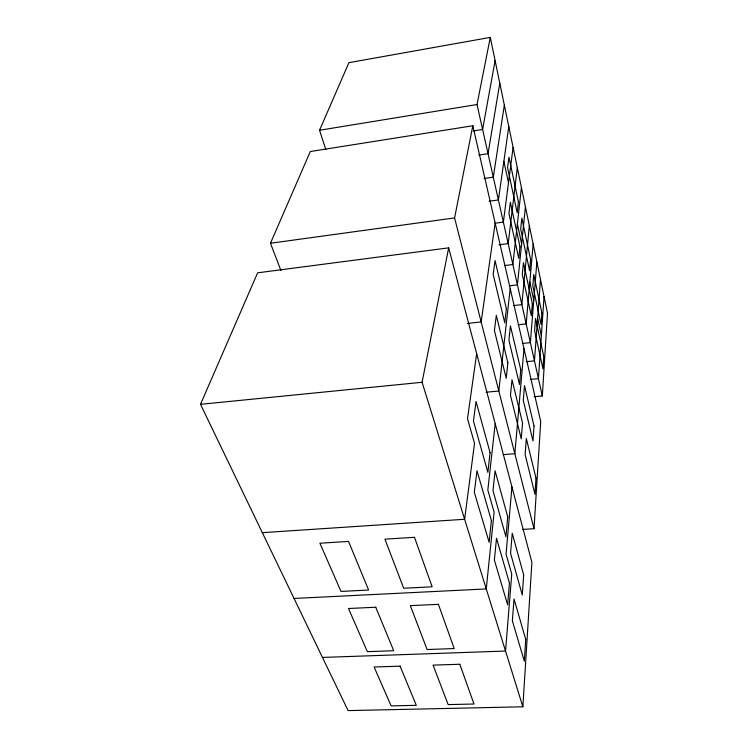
<?xml version="1.0" encoding="UTF-8"?>
<svg xmlns="http://www.w3.org/2000/svg" width="748" height="748" viewBox="0 0 748 748"><rect width="100%" height="100%" fill="white"/><g stroke="black" fill="none" stroke-linecap="round" stroke-linejoin="round"><path stroke-width="1.12" d="M522.861 706.795L531.903 562.346L448.669 247.859L257.621 272.824L200.501 404.331L348.091 710.6L522.861 706.795L422.087 382.284L448.669 247.859M522.431 529.434L534.007 528.705L540.72 421.489L472.82 125.758L310.308 151.535L270.467 243.25L280.911 270.496M534.203 396.73L542.319 395.973L547.499 313.234L490.295 37.4L348.914 62.654L319.546 130.255L325.857 149.619M544.039 296.535L538.438 378.647L530.295 379.442M540.495 279.434L534.455 360.873L526.358 361.695M536.858 261.931L530.369 342.621L522.244 343.482M511.941 486.92L506.069 554.165L511.744 574.09L505.545 651.05L322.463 657.436M524.002 348.68L514.839 453.69L503.245 454.625M533.146 243.998L526.171 323.884L518.084 324.782M529.332 225.625L521.861 304.632L513.745 305.567M525.423 206.794L517.429 284.857L509.341 285.829M495.204 423.667L487.827 490.071L494.119 512.193L486.256 588.928L294.048 598.456M510.201 288.56L498.823 391.017L486.078 392.233M521.421 187.496L512.866 264.521L504.75 265.54M517.317 167.692L508.182 243.614L498.944 244.811M513.1 147.384L503.367 222.1L495.307 223.185M476.672 353.673L467.491 418.646L474.522 443.349L464.63 519.271L262.342 532.67M495.148 222.998L481.17 321.911L467.313 323.463M508.78 126.543L498.402 199.959L489.211 201.249M504.339 105.141L493.297 177.164L484.059 178.51M499.786 83.168L488.033 153.677L478.814 155.07M495.101 60.597L482.61 129.469L473.4 130.919M534.007 528.705L454.588 217.92L472.82 125.758M542.319 395.973L477.018 104.524L490.295 37.4M319.546 130.255L477.018 104.524M270.467 243.25L454.588 217.92M200.501 404.331L422.087 382.284M503.872 161.259L508.49 182.746M517.373 224.007L521.636 243.82M529.827 281.94L533.773 300.285M537.625 318.162L541.374 335.609M525.713 639.372L524.32 661.195L512.361 620.803L514.035 598.961L525.713 639.372M535.998 478.168L534.97 494.278L525.115 454.457L526.33 438.506L535.998 478.168M543.759 356.506L542.973 368.886L534.596 330.653L535.531 318.489L543.759 356.506M523.684 574.96L522.282 595.043L510.566 553.296L512.23 533.277L523.684 574.96M534.025 426.033L532.987 440.955L523.282 400.367L524.507 385.631L534.025 426.033M541.879 312.945L541.075 324.473L532.81 285.783L533.754 274.488L541.879 312.945M509.435 583.019L507.649 604.87L494.381 560.046L496.504 538.261L509.435 583.019M522.553 422.975L521.244 438.861L510.473 395.355L511.997 379.694L522.553 422.975M532.324 303.688L531.332 315.759L522.282 274.46L523.432 262.66L532.324 303.688M507.724 516.859L505.947 536.84L492.988 490.641L495.083 470.819L507.724 516.859M520.786 369.839L519.486 384.481L508.902 340.218L510.426 325.848L520.786 369.839M530.584 259.528L529.593 270.72L520.683 228.982L521.833 218.089L530.584 259.528M491.399 520.571L489.127 542.309L474.326 492.296L477 470.735L491.399 520.571M507.864 362.715L506.237 378.273L494.419 330.541L496.307 315.301L507.864 362.715M519.972 246.662L518.747 258.35L508.939 213.601L510.351 202.259L519.972 246.662M490.09 452.652L487.864 472.39L473.437 420.993L476.055 401.536L490.09 452.652M506.368 308.615L504.76 322.865L493.175 274.404L495.045 260.528L506.368 308.615M518.42 201.941L517.205 212.713L507.555 167.561L508.958 157.164L518.42 201.941M348.54 541.43L319.901 543.235L341.004 591.425L368.624 590.022L348.54 541.43M414.486 537.298L384.921 539.149L403.686 588.246L432.157 586.797L414.486 537.298M375.739 607.236L348.484 608.507L367.39 651.667L393.719 650.723L375.739 607.236M438.412 604.328L410.325 605.628L427.108 649.526L454.204 648.553L438.412 604.328M400.105 666.178L374.112 667.01L391.139 705.897L416.29 705.327L400.105 666.178M459.805 664.261L433.064 665.122L448.155 704.597L473.998 704.018L459.805 664.261"/></g></svg>
